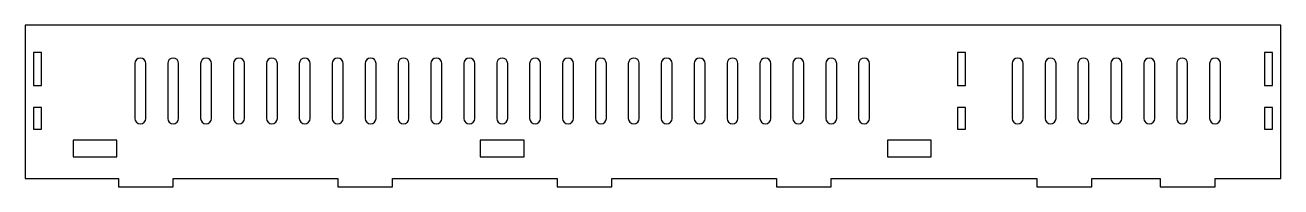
# Model space of a CAD drawing. Header units: millimetres. Extents: x 0 to 458, y 0 to 59.
import ezdxf

# ---------------------------------------------------------------- set-up
doc = ezdxf.new("R2010")
doc.units = ezdxf.units.MM
doc.layers.add('CUT', color=1, linetype='Continuous')

msp = doc.modelspace()

# ---------------------------------------------------------------- linework, layer by layer
at = {"layer": 'CUT'}
for points in [[(0, 3), (34, 3), (34, 0), (54, 0), (54, 3), (114, 3), (114, 0), (134, 0), (134, 3), (194, 3), (194, 0), (214, 0), (214, 3), (274, 3), (274, 0), (294, 0), (294, 3), (369, 3), (369, 0), (389, 0), (389, 3), (414, 3), (414, 0), (434, 0), (434, 3), (458, 3), (458, 59), (0, 59)], [(3, 37), (6, 37), (6, 49), (3, 49)], [(44, 45), (43.848, 45.765), (43.414, 46.414), (42.765, 46.848), (42, 47), (41.235, 46.848), (40.586, 46.414), (40.152, 45.765), (40, 45), (40, 25), (40.152, 24.235), (40.586, 23.586), (41.235, 23.152), (42, 23), (42.765, 23.152), (43.414, 23.586), (43.848, 24.235), (44, 25)], [(56, 45), (55.848, 45.765), (55.414, 46.414), (54.765, 46.848), (54, 47), (53.235, 46.848), (52.586, 46.414), (52.152, 45.765), (52, 45), (52, 25), (52.152, 24.235), (52.586, 23.586), (53.235, 23.152), (54, 23), (54.765, 23.152), (55.414, 23.586), (55.848, 24.235), (56, 25)], [(68, 45), (67.848, 45.765), (67.414, 46.414), (66.765, 46.848), (66, 47), (65.235, 46.848), (64.586, 46.414), (64.152, 45.765), (64, 45), (64, 25), (64.152, 24.235), (64.586, 23.586), (65.235, 23.152), (66, 23), (66.765, 23.152), (67.414, 23.586), (67.848, 24.235), (68, 25)], [(80, 45), (79.848, 45.765), (79.414, 46.414), (78.765, 46.848), (78, 47), (77.235, 46.848), (76.586, 46.414), (76.152, 45.765), (76, 45), (76, 25), (76.152, 24.235), (76.586, 23.586), (77.235, 23.152), (78, 23), (78.765, 23.152), (79.414, 23.586), (79.848, 24.235), (80, 25)], [(92, 45), (91.848, 45.765), (91.414, 46.414), (90.765, 46.848), (90, 47), (89.235, 46.848), (88.586, 46.414), (88.152, 45.765), (88, 45), (88, 25), (88.152, 24.235), (88.586, 23.586), (89.235, 23.152), (90, 23), (90.765, 23.152), (91.414, 23.586), (91.848, 24.235), (92, 25)], [(104, 45), (103.848, 45.765), (103.414, 46.414), (102.765, 46.848), (102, 47), (101.235, 46.848), (100.586, 46.414), (100.152, 45.765), (100, 45), (100, 25), (100.152, 24.235), (100.586, 23.586), (101.235, 23.152), (102, 23), (102.765, 23.152), (103.414, 23.586), (103.848, 24.235), (104, 25)], [(116, 45), (115.848, 45.765), (115.414, 46.414), (114.765, 46.848), (114, 47), (113.235, 46.848), (112.586, 46.414), (112.152, 45.765), (112, 45), (112, 25), (112.152, 24.235), (112.586, 23.586), (113.235, 23.152), (114, 23), (114.765, 23.152), (115.414, 23.586), (115.848, 24.235), (116, 25)], [(128, 45), (127.848, 45.765), (127.414, 46.414), (126.765, 46.848), (126, 47), (125.235, 46.848), (124.586, 46.414), (124.152, 45.765), (124, 45), (124, 25), (124.152, 24.235), (124.586, 23.586), (125.235, 23.152), (126, 23), (126.765, 23.152), (127.414, 23.586), (127.848, 24.235), (128, 25)], [(140, 45), (139.848, 45.765), (139.414, 46.414), (138.765, 46.848), (138, 47), (137.235, 46.848), (136.586, 46.414), (136.152, 45.765), (136, 45), (136, 25), (136.152, 24.235), (136.586, 23.586), (137.235, 23.152), (138, 23), (138.765, 23.152), (139.414, 23.586), (139.848, 24.235), (140, 25)], [(152, 45), (151.848, 45.765), (151.414, 46.414), (150.765, 46.848), (150, 47), (149.235, 46.848), (148.586, 46.414), (148.152, 45.765), (148, 45), (148, 25), (148.152, 24.235), (148.586, 23.586), (149.235, 23.152), (150, 23), (150.765, 23.152), (151.414, 23.586), (151.848, 24.235), (152, 25)], [(164, 45), (163.848, 45.765), (163.414, 46.414), (162.765, 46.848), (162, 47), (161.235, 46.848), (160.586, 46.414), (160.152, 45.765), (160, 45), (160, 25), (160.152, 24.235), (160.586, 23.586), (161.235, 23.152), (162, 23), (162.765, 23.152), (163.414, 23.586), (163.848, 24.235), (164, 25)], [(176, 45), (175.848, 45.765), (175.414, 46.414), (174.765, 46.848), (174, 47), (173.235, 46.848), (172.586, 46.414), (172.152, 45.765), (172, 45), (172, 25), (172.152, 24.235), (172.586, 23.586), (173.235, 23.152), (174, 23), (174.765, 23.152), (175.414, 23.586), (175.848, 24.235), (176, 25)], [(188, 45), (187.848, 45.765), (187.414, 46.414), (186.765, 46.848), (186, 47), (185.235, 46.848), (184.586, 46.414), (184.152, 45.765), (184, 45), (184, 25), (184.152, 24.235), (184.586, 23.586), (185.235, 23.152), (186, 23), (186.765, 23.152), (187.414, 23.586), (187.848, 24.235), (188, 25)], [(200, 45), (199.848, 45.765), (199.414, 46.414), (198.765, 46.848), (198, 47), (197.235, 46.848), (196.586, 46.414), (196.152, 45.765), (196, 45), (196, 25), (196.152, 24.235), (196.586, 23.586), (197.235, 23.152), (198, 23), (198.765, 23.152), (199.414, 23.586), (199.848, 24.235), (200, 25)], [(212, 45), (211.848, 45.765), (211.414, 46.414), (210.765, 46.848), (210, 47), (209.235, 46.848), (208.586, 46.414), (208.152, 45.765), (208, 45), (208, 25), (208.152, 24.235), (208.586, 23.586), (209.235, 23.152), (210, 23), (210.765, 23.152), (211.414, 23.586), (211.848, 24.235), (212, 25)], [(224, 45), (223.848, 45.765), (223.414, 46.414), (222.765, 46.848), (222, 47), (221.235, 46.848), (220.586, 46.414), (220.152, 45.765), (220, 45), (220, 25), (220.152, 24.235), (220.586, 23.586), (221.235, 23.152), (222, 23), (222.765, 23.152), (223.414, 23.586), (223.848, 24.235), (224, 25)], [(236, 45), (235.848, 45.765), (235.414, 46.414), (234.765, 46.848), (234, 47), (233.235, 46.848), (232.586, 46.414), (232.152, 45.765), (232, 45), (232, 25), (232.152, 24.235), (232.586, 23.586), (233.235, 23.152), (234, 23), (234.765, 23.152), (235.414, 23.586), (235.848, 24.235), (236, 25)], [(248, 45), (247.848, 45.765), (247.414, 46.414), (246.765, 46.848), (246, 47), (245.235, 46.848), (244.586, 46.414), (244.152, 45.765), (244, 45), (244, 25), (244.152, 24.235), (244.586, 23.586), (245.235, 23.152), (246, 23), (246.765, 23.152), (247.414, 23.586), (247.848, 24.235), (248, 25)], [(260, 45), (259.848, 45.765), (259.414, 46.414), (258.765, 46.848), (258, 47), (257.235, 46.848), (256.586, 46.414), (256.152, 45.765), (256, 45), (256, 25), (256.152, 24.235), (256.586, 23.586), (257.235, 23.152), (258, 23), (258.765, 23.152), (259.414, 23.586), (259.848, 24.235), (260, 25)], [(272, 45), (271.848, 45.765), (271.414, 46.414), (270.765, 46.848), (270, 47), (269.235, 46.848), (268.586, 46.414), (268.152, 45.765), (268, 45), (268, 25), (268.152, 24.235), (268.586, 23.586), (269.235, 23.152), (270, 23), (270.765, 23.152), (271.414, 23.586), (271.848, 24.235), (272, 25)], [(284, 45), (283.848, 45.765), (283.414, 46.414), (282.765, 46.848), (282, 47), (281.235, 46.848), (280.586, 46.414), (280.152, 45.765), (280, 45), (280, 25), (280.152, 24.235), (280.586, 23.586), (281.235, 23.152), (282, 23), (282.765, 23.152), (283.414, 23.586), (283.848, 24.235), (284, 25)], [(296, 45), (295.848, 45.765), (295.414, 46.414), (294.765, 46.848), (294, 47), (293.235, 46.848), (292.586, 46.414), (292.152, 45.765), (292, 45), (292, 25), (292.152, 24.235), (292.586, 23.586), (293.235, 23.152), (294, 23), (294.765, 23.152), (295.414, 23.586), (295.848, 24.235), (296, 25)], [(308, 45), (307.848, 45.765), (307.414, 46.414), (306.765, 46.848), (306, 47), (305.235, 46.848), (304.586, 46.414), (304.152, 45.765), (304, 45), (304, 25), (304.152, 24.235), (304.586, 23.586), (305.235, 23.152), (306, 23), (306.765, 23.152), (307.414, 23.586), (307.848, 24.235), (308, 25)], [(340, 37), (343, 37), (343, 49), (340, 49)], [(364, 45), (363.848, 45.765), (363.414, 46.414), (362.765, 46.848), (362, 47), (361.235, 46.848), (360.586, 46.414), (360.152, 45.765), (360, 45), (360, 25), (360.152, 24.235), (360.586, 23.586), (361.235, 23.152), (362, 23), (362.765, 23.152), (363.414, 23.586), (363.848, 24.235), (364, 25)], [(376, 45), (375.848, 45.765), (375.414, 46.414), (374.765, 46.848), (374, 47), (373.235, 46.848), (372.586, 46.414), (372.152, 45.765), (372, 45), (372, 25), (372.152, 24.235), (372.586, 23.586), (373.235, 23.152), (374, 23), (374.765, 23.152), (375.414, 23.586), (375.848, 24.235), (376, 25)], [(388, 45), (387.848, 45.765), (387.414, 46.414), (386.765, 46.848), (386, 47), (385.235, 46.848), (384.586, 46.414), (384.152, 45.765), (384, 45), (384, 25), (384.152, 24.235), (384.586, 23.586), (385.235, 23.152), (386, 23), (386.765, 23.152), (387.414, 23.586), (387.848, 24.235), (388, 25)], [(400, 45), (399.848, 45.765), (399.414, 46.414), (398.765, 46.848), (398, 47), (397.235, 46.848), (396.586, 46.414), (396.152, 45.765), (396, 45), (396, 25), (396.152, 24.235), (396.586, 23.586), (397.235, 23.152), (398, 23), (398.765, 23.152), (399.414, 23.586), (399.848, 24.235), (400, 25)], [(412, 45), (411.848, 45.765), (411.414, 46.414), (410.765, 46.848), (410, 47), (409.235, 46.848), (408.586, 46.414), (408.152, 45.765), (408, 45), (408, 25), (408.152, 24.235), (408.586, 23.586), (409.235, 23.152), (410, 23), (410.765, 23.152), (411.414, 23.586), (411.848, 24.235), (412, 25)], [(424, 45), (423.848, 45.765), (423.414, 46.414), (422.765, 46.848), (422, 47), (421.235, 46.848), (420.586, 46.414), (420.152, 45.765), (420, 45), (420, 25), (420.152, 24.235), (420.586, 23.586), (421.235, 23.152), (422, 23), (422.765, 23.152), (423.414, 23.586), (423.848, 24.235), (424, 25)], [(436, 45), (435.848, 45.765), (435.414, 46.414), (434.765, 46.848), (434, 47), (433.235, 46.848), (432.586, 46.414), (432.152, 45.765), (432, 45), (432, 25), (432.152, 24.235), (432.586, 23.586), (433.235, 23.152), (434, 23), (434.765, 23.152), (435.414, 23.586), (435.848, 24.235), (436, 25)], [(452, 37), (455, 37), (455, 49), (452, 49)], [(3, 21), (6, 21), (6, 29), (3, 29)], [(340, 21), (343, 21), (343, 29), (340, 29)], [(452, 21), (455, 21), (455, 29), (452, 29)], [(17.5, 11), (33.5, 11), (33.5, 17), (17.5, 17)], [(166, 11), (182, 11), (182, 17), (166, 17)], [(314.5, 11), (330.5, 11), (330.5, 17), (314.5, 17)]]:
    msp.add_lwpolyline(points, close=True, dxfattribs=at)

doc.saveas('drawing.dxf')
